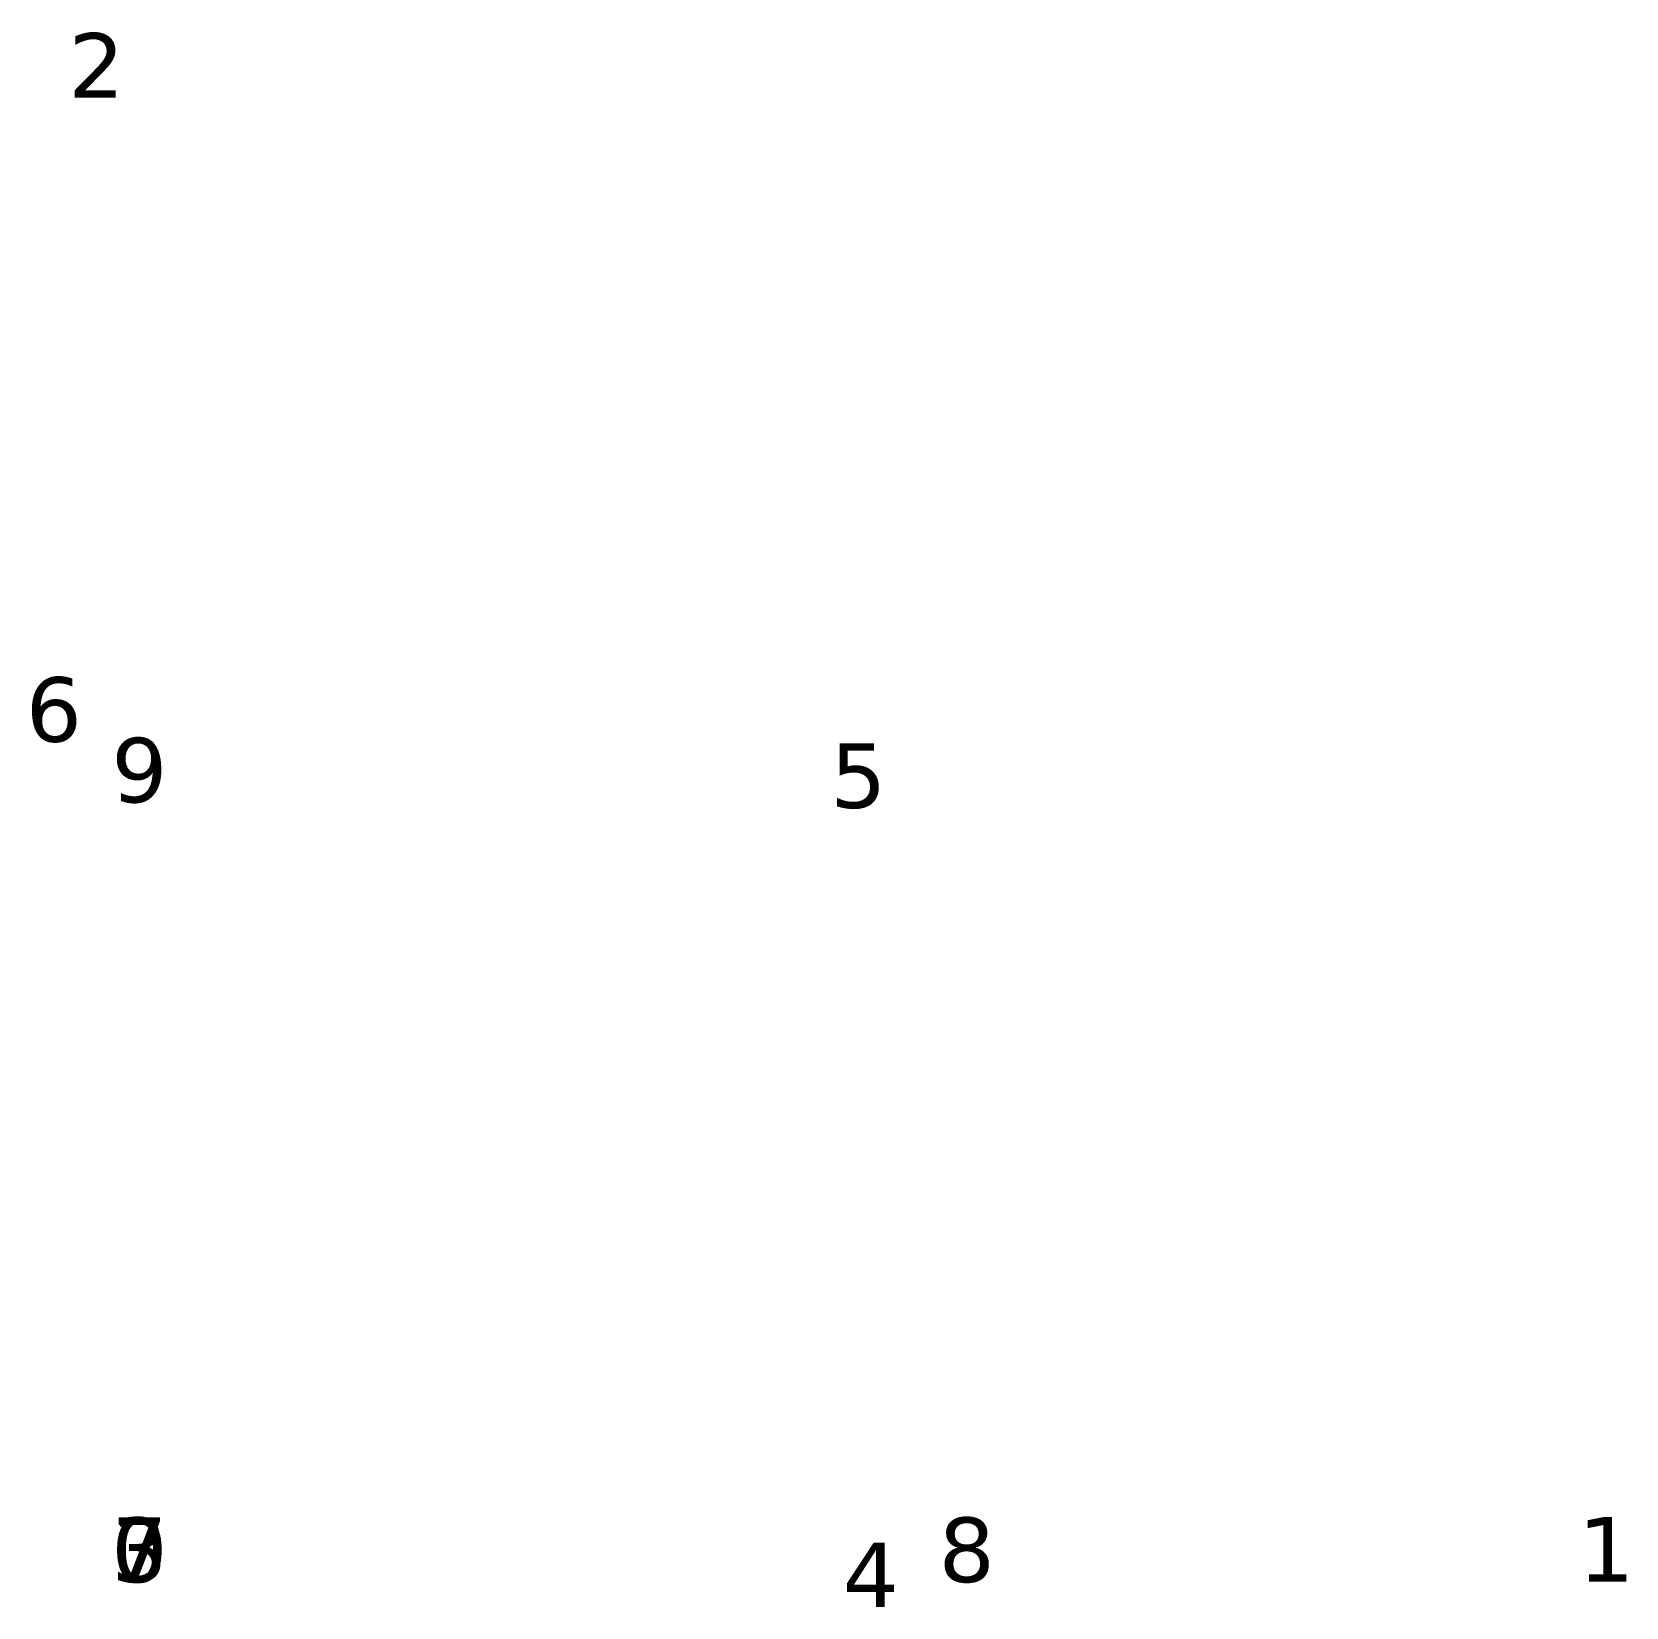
# Model space of a CAD drawing. Header units: inches. Extents: x 1.09 to 2.33, y 34.3 to 35.52.
import ezdxf

# ---------------------------------------------------------------- set-up
doc = ezdxf.new("R2010")
doc.units = ezdxf.units.IN
doc.header["$MEASUREMENT"] = 0

msp = doc.modelspace()

# ---------------------------------------------------------------- texts
at = {"char_height": 0.05, "width": 0.252566, "attachment_point": 1}
for s, insert in [('{\\fVerdana|b0|i0|c0|p34;2}', (1.1205, 35.5238)), ('{\\fVerdana|b0|i0|c0|p34;6}', (1.0875, 35.0247)), ('{\\fVerdana|b0|i0|c0|p34;9}', (1.1538, 34.9777, 0.5203)), ('{\\fVerdana|b0|i0|c0|p34;5}', (1.711, 34.9734)), ('{\\fVerdana|b0|i0|c0|p34;0}', (1.1538, 34.3735)), ('{\\fVerdana|b0|i0|c0|p34;3}', (1.1538, 34.3735, 1.0433)), ('{\\fVerdana|b0|i0|c0|p34;8}', (1.795, 34.3735, 0.5203)), ('{\\fVerdana|b0|i0|c0|p34;1}', (2.2906, 34.3738)), ('{\\fVerdana|b0|i0|c0|p34;7}', (1.1538, 34.3735, 0.5203)), ('{\\fVerdana|b0|i0|c0|p34;4}', (1.7206, 34.3541))]:
    msp.add_mtext(s, dxfattribs=dict(at, insert=insert))

doc.saveas('drawing.dxf')
